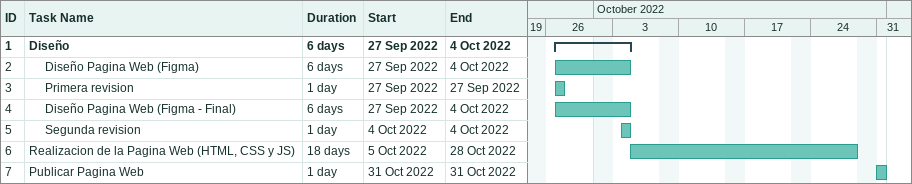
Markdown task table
| ID | Level | Task | Duration | Start | Finish |
|---|---|---|---|---|---|
| 1 | 1 | **Diseño** | 6d | 2022-09-27 | 2022-10-04 |
| 2 | 2 | Diseño Pagina Web (Figma) | 6d | 2022-09-27 | 2022-10-04 |
| 3 | 2 | Primera revision | 1d | 2022-09-27 | 2022-09-27 |
| 4 | 2 | Diseño Pagina Web (Figma - Final) | 6d | 2022-09-27 | 2022-10-04 |
| 5 | 2 | Segunda revision | 1d | 2022-10-04 | 2022-10-04 |
| 6 | 1 | Realizacion de la Pagina Web (HTML, CSS y JS) | 18d | 2022-10-05 | 2022-10-28 |
| 7 | 1 | Publicar Pagina Web | 1d | 2022-10-31 | 2022-10-31 |
